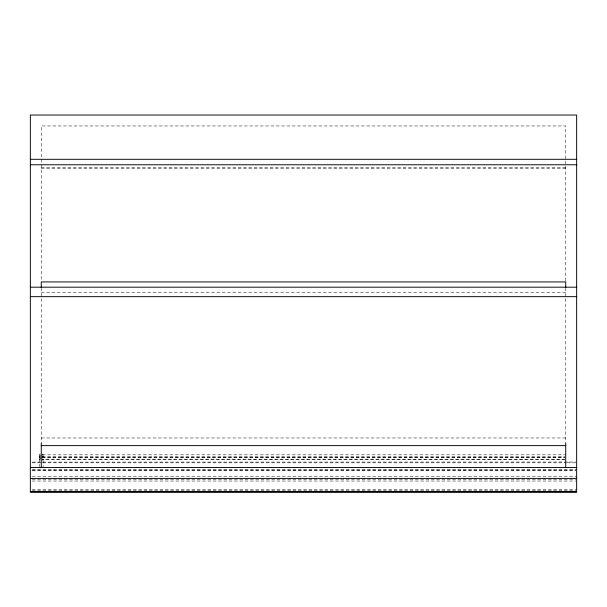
<?xml version="1.0" encoding="UTF-8"?>
<svg xmlns="http://www.w3.org/2000/svg" width="607" height="607" viewBox="0 0 607 607"><rect width="100%" height="100%" fill="white"/><g stroke="black" fill="none" stroke-linecap="round" stroke-linejoin="round"><path stroke-width="0.46" stroke-dasharray="3.04 2.28" d="M39.455 454.825L40.366 453.892M40.366 455.637L39.455 456.547L40.366 457.458M40.366 456.73L39.455 457.64L40.366 458.551M40.366 458.285L39.455 459.196L40.366 460.106L39.455 459.279L40.366 458.513M40.366 456.502L39.455 457.367L40.366 458.232M42.187 458.232L43.097 457.367M41.276 167.304L565.724 167.304M41.276 168.769L565.724 168.769M41.276 292.657L565.724 292.657M41.276 437.973L565.724 437.973M42.224 454.825L565.724 454.825M42.224 456.547L564.776 456.547M42.224 457.367L564.776 457.367M42.224 457.64L564.776 457.64M32.247 462.094L575.702 462.01M32.247 462.83L41.731 462.83M42.68 462.83L566.217 462.83M567.166 462.83L575.702 462.83M32.247 469.56L576.65 469.469M32.247 470.122L575.702 470.122M32.247 470.288L575.702 470.288M32.247 476.199L576.65 476.199M32.247 479.667L575.702 479.667M32.247 481.025L575.702 481.025M32.247 489.325L576.65 489.325M32.247 490.593L575.702 490.593M42.187 453.892L43.097 454.825M42.187 455.637L43.097 456.547M42.187 456.73L43.097 457.64M40.366 455.736L39.455 454.802L39.455 466.654M565.724 281.079L565.724 125.953L41.276 125.953L41.276 281.079M565.724 287.991L565.724 442.807M43.097 454.802L43.097 467.473M41.276 287.991L41.276 442.807M43.097 459.196L42.187 460.106L43.097 459.279M564.776 459.196L42.224 459.196L564.776 459.279"/><path stroke-width="0.91" d="M30.35 159.307L576.65 159.307M30.35 164.77L576.65 164.77M30.35 287.194L576.65 287.194M30.35 296.656L576.65 296.656M41.276 445.621L565.724 445.621M30.35 467.473L576.65 467.473M30.35 478.399L576.65 478.399M30.35 491.951L576.65 491.951L576.65 115.026L30.35 115.026L30.35 491.974L576.65 491.974M565.724 287.597L565.724 281.929L41.276 281.929L41.276 287.597M565.724 443.027L565.724 467.473M41.276 443.027L41.276 467.473"/></g></svg>
